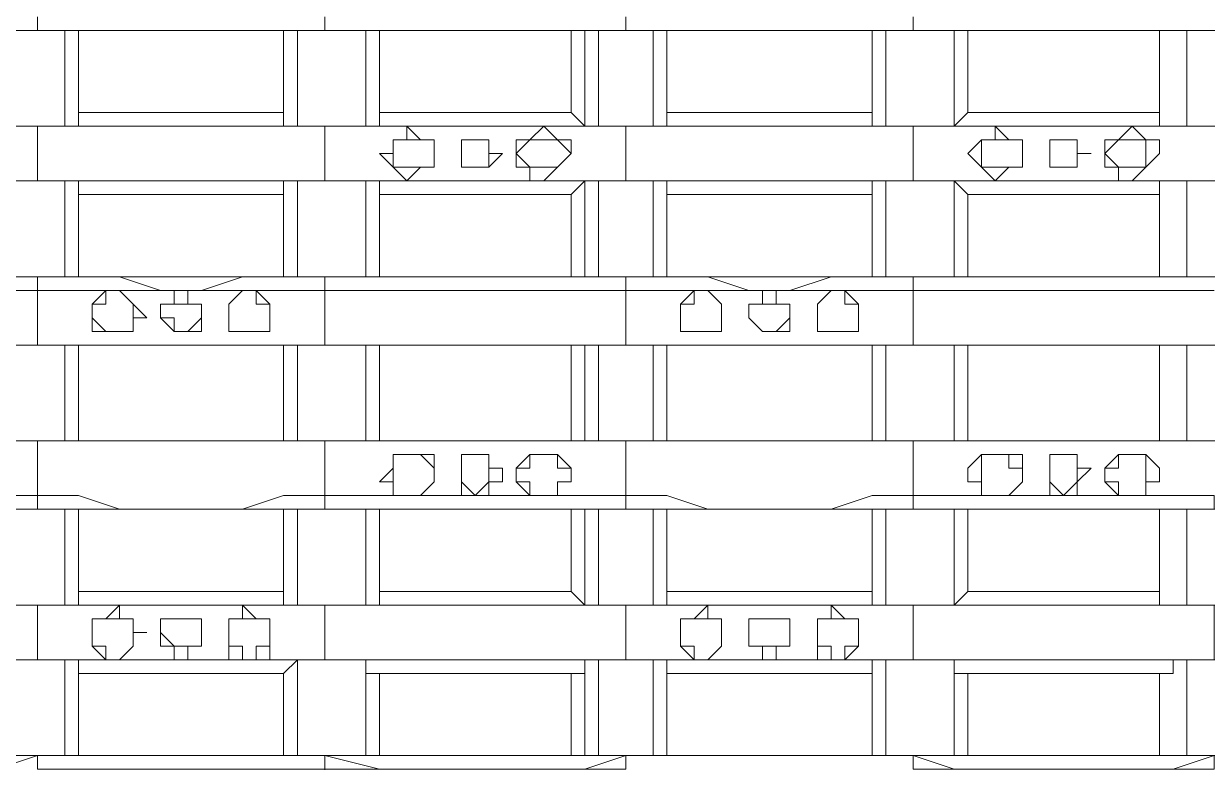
# Model space of a CAD drawing. Header units: millimetres. Extents: x 4241 to 6572, y 870 to 1291.
# Drawn here: x 4921.991 to 4925.653, y 913.395 to 915.681 of the extents above; entities that cross this region are included whole.
import ezdxf

# ---------------------------------------------------------------- set-up
doc = ezdxf.new("R2010")
doc.units = ezdxf.units.MM
doc.layers.add('PDF _Aquastok Объекты', color=7, linetype='Continuous')

msp = doc.modelspace()

# ---------------------------------------------------------------- linework, layer by layer
at = {"layer": 'PDF _Aquastok Объекты', "lineweight": 20}
for points in [[(4922.9223, 915.7019), (4922.9223, 915.6596), (4922.7953, 915.6596), (4922.6683, 915.6596), (4922.5413, 915.6596), (4922.4143, 915.6596), (4922.2873, 915.6596), (4922.1603, 915.6596), (4922.0333, 915.6596), (4922.0333, 915.7019)], [(4924.7427, 915.7019), (4924.7427, 915.6596), (4924.6157, 915.6596), (4924.4887, 915.6596), (4924.3617, 915.6596), (4924.2347, 915.6596), (4924.1077, 915.6596), (4923.9807, 915.6596), (4923.8537, 915.6596), (4923.8537, 915.7019)], [(4922.0333, 915.6596), (4921.9063, 915.6596), (4921.7793, 915.6596), (4921.6523, 915.6596), (4921.5253, 915.6596), (4921.3559, 915.6596), (4921.2289, 915.6596), (4921.1019, 915.6596)], [(4925.5047, 915.3632), (4925.5047, 915.6596), (4924.912, 915.6596), (4924.8697, 915.6596), (4924.658, 915.6596), (4924.6157, 915.6596), (4923.9807, 915.6596), (4923.9383, 915.6596), (4923.769, 915.6596), (4923.7267, 915.6596), (4923.6843, 915.6596), (4923.0916, 915.6596), (4923.0493, 915.6596), (4922.8376, 915.6596), (4922.7953, 915.6596), (4922.1603, 915.6596), (4922.1179, 915.6596), (4921.9486, 915.6596)], [(4922.1179, 915.3632), (4922.1179, 915.6596)], [(4922.1603, 915.4056), (4922.1603, 915.6596), (4922.1603, 915.3632)], [(4922.7953, 915.3632), (4922.7953, 915.6596), (4922.7953, 915.4056)], [(4922.8376, 915.6596), (4922.8376, 915.3632)], [(4923.8537, 915.6596), (4923.7267, 915.6596), (4923.5997, 915.6596), (4923.4727, 915.6596), (4923.3457, 915.6596), (4923.1763, 915.6596), (4923.0493, 915.6596), (4922.9223, 915.6596)], [(4923.0493, 915.3632), (4923.0493, 915.6596)], [(4923.0916, 915.4056), (4923.0916, 915.6596), (4923.0916, 915.3632)], [(4923.6843, 915.6596), (4923.6843, 915.4056)], [(4923.7267, 915.3632), (4923.7267, 915.6596)], [(4923.769, 915.6596), (4923.769, 915.3632)], [(4923.9383, 915.3632), (4923.9383, 915.6596)], [(4923.9807, 915.4056), (4923.9807, 915.6596), (4923.9807, 915.3632)], [(4924.6157, 915.3632), (4924.6157, 915.6596), (4924.6157, 915.4056)], [(4924.658, 915.6596), (4924.658, 915.3632)], [(4925.6741, 915.6596), (4925.5471, 915.6596), (4925.4201, 915.6596), (4925.2931, 915.6596), (4925.1237, 915.6596), (4924.9967, 915.6596), (4924.8697, 915.6596), (4924.7427, 915.6596)], [(4924.8697, 915.3632), (4924.8697, 915.6596), (4924.8697, 915.3632)], [(4924.912, 915.4056), (4924.912, 915.6596)], [(4925.5471, 915.6596), (4925.5047, 915.6596), (4925.5471, 915.6596), (4925.5894, 915.6596), (4925.7587, 915.6596), (4925.8011, 915.6596), (4926.4361, 915.6596), (4926.4784, 915.6596), (4926.6901, 915.6596), (4926.6901, 915.4056)], [(4925.5047, 915.6596), (4925.5047, 915.4056)], [(4925.5894, 915.6596), (4925.5894, 915.3632)], [(4925.7587, 915.3632), (4925.5894, 915.3632), (4925.5471, 915.3632), (4925.5047, 915.3632), (4925.5047, 915.4056), (4924.912, 915.4056), (4924.8697, 915.3632), (4924.658, 915.3632), (4924.6157, 915.3632), (4924.6157, 915.4056), (4923.9807, 915.4056), (4923.9807, 915.3632), (4923.9383, 915.3632), (4923.769, 915.3632), (4923.7267, 915.3632), (4923.6843, 915.4056), (4923.0916, 915.4056), (4923.0916, 915.3632), (4923.0493, 915.3632), (4922.8376, 915.3632), (4922.7953, 915.3632), (4922.7953, 915.4056), (4922.1603, 915.4056), (4922.1603, 915.3632), (4922.1179, 915.3632), (4921.9486, 915.3632)], [(4922.9223, 915.3632), (4922.7953, 915.3632), (4922.6683, 915.3632), (4922.5413, 915.3632), (4922.4143, 915.3632), (4922.2873, 915.3632), (4922.1603, 915.3632), (4922.0333, 915.3632)], [(4924.7427, 915.3632), (4924.6157, 915.3632), (4924.4887, 915.3632), (4924.3617, 915.3632), (4924.2347, 915.3632), (4924.1077, 915.3632), (4923.9807, 915.3632), (4923.8537, 915.3632)], [(4921.9486, 915.1939), (4922.1179, 915.1939), (4922.1603, 915.1939), (4922.1603, 915.1516), (4922.7953, 915.1516), (4922.7953, 915.1939), (4922.8376, 915.1939), (4923.0493, 915.1939), (4923.0916, 915.1939), (4923.0916, 915.1516), (4923.6843, 915.1516), (4923.7267, 915.1939), (4923.769, 915.1939), (4923.9383, 915.1939), (4923.9807, 915.1939), (4923.9807, 915.1516), (4924.6157, 915.1516), (4924.6157, 915.1939), (4924.658, 915.1939), (4924.8697, 915.1939), (4924.912, 915.1516), (4925.5047, 915.1516), (4925.5047, 915.1939), (4925.5471, 915.1939), (4925.5894, 915.1939), (4925.7587, 915.1939)], [(4922.0333, 915.1939), (4922.1603, 915.1939), (4922.2873, 915.1939), (4922.4143, 915.1939), (4922.5413, 915.1939), (4922.6683, 915.1939), (4922.7953, 915.1939), (4922.9223, 915.1939)], [(4922.1179, 914.8976), (4922.1179, 915.1939)], [(4922.1603, 915.1939), (4922.1603, 914.8976), (4922.1603, 915.1516)], [(4922.7953, 915.1516), (4922.7953, 914.8976), (4922.7953, 915.1939)], [(4922.8376, 915.1939), (4922.8376, 914.8976)], [(4923.0493, 914.8976), (4923.0493, 915.1939)], [(4923.0916, 915.1939), (4923.0916, 914.8976), (4923.0916, 915.1516)], [(4923.7267, 914.8976), (4923.7267, 915.1939)], [(4923.769, 915.1939), (4923.769, 914.8976)], [(4923.8537, 915.1939), (4923.9807, 915.1939), (4924.1077, 915.1939), (4924.2347, 915.1939), (4924.3617, 915.1939), (4924.4887, 915.1939), (4924.6157, 915.1939), (4924.7427, 915.1939)], [(4923.9383, 914.8976), (4923.9383, 915.1939)], [(4923.9807, 915.1939), (4923.9807, 914.8976), (4923.9807, 915.1516)], [(4924.6157, 915.1516), (4924.6157, 914.8976), (4924.6157, 915.1939)], [(4924.658, 915.1939), (4924.658, 914.8976)], [(4924.8697, 914.8976), (4924.8697, 915.1939), (4924.8697, 914.8976)], [(4926.7324, 914.8976), (4926.6901, 914.8976), (4926.4784, 914.8976), (4926.4361, 914.8976), (4925.8011, 914.8976), (4925.7587, 914.8976), (4925.5894, 914.8976), (4925.5471, 914.8976), (4925.5047, 914.8976), (4925.5047, 915.1939)], [(4925.5894, 915.1939), (4925.5894, 914.8976)], [(4923.6843, 915.1516), (4923.6843, 914.8976)], [(4924.912, 914.8976), (4924.912, 915.1516)], [(4925.5047, 915.1516), (4925.5047, 914.8976)], [(4921.1019, 914.8976), (4921.2289, 914.8976), (4921.3559, 914.8976), (4921.5253, 914.8976), (4921.6523, 914.8976), (4921.7793, 914.8976), (4921.9063, 914.8976), (4922.0333, 914.8976)], [(4925.6741, 914.8552), (4925.5471, 914.8552), (4925.4201, 914.8552), (4925.2931, 914.8552), (4925.1237, 914.8552), (4924.9967, 914.8552), (4924.8697, 914.8552), (4924.7427, 914.8552), (4924.7427, 914.6859), (4924.6157, 914.6859), (4924.4887, 914.6859), (4924.3617, 914.6859), (4924.2347, 914.6859), (4924.1077, 914.6859), (4923.9807, 914.6859), (4923.8537, 914.6859), (4923.8537, 914.8552), (4923.7267, 914.8552), (4923.5997, 914.8552), (4923.4727, 914.8552), (4923.3457, 914.8552), (4923.1763, 914.8552), (4923.0493, 914.8552), (4922.9223, 914.8552), (4922.9223, 914.8976), (4922.7953, 914.8976), (4922.6683, 914.8976), (4922.5413, 914.8552), (4922.4143, 914.8552), (4922.2873, 914.8976), (4922.1603, 914.8976), (4922.0333, 914.8976), (4922.0333, 914.8552), (4921.9063, 914.8552)], [(4921.9486, 914.8976), (4922.1179, 914.8976), (4922.1603, 914.8976), (4922.7953, 914.8976), (4922.8376, 914.8976), (4923.0493, 914.8976), (4923.0916, 914.8976), (4923.6843, 914.8976), (4923.7267, 914.8976), (4923.769, 914.8976), (4923.9383, 914.8976), (4923.9807, 914.8976), (4924.6157, 914.8976), (4924.658, 914.8976), (4924.8697, 914.8976), (4924.912, 914.8976), (4925.5047, 914.8976), (4925.5471, 914.8976)], [(4922.9223, 914.8976), (4923.0493, 914.8976), (4923.1763, 914.8976), (4923.3457, 914.8976), (4923.4727, 914.8976), (4923.5997, 914.8976), (4923.7267, 914.8976), (4923.8537, 914.8976)], [(4924.7427, 914.8976), (4924.8697, 914.8976), (4924.9967, 914.8976), (4925.1237, 914.8976), (4925.2931, 914.8976), (4925.4201, 914.8976), (4925.5471, 914.8976), (4925.6741, 914.8976)], [(4921.9063, 914.6859), (4922.0333, 914.6859), (4921.9063, 914.6859)], [(4925.7587, 914.6859), (4925.5894, 914.6859), (4925.5471, 914.6859), (4925.5047, 914.6859), (4924.912, 914.6859), (4924.8697, 914.6859), (4924.658, 914.6859), (4924.6157, 914.6859), (4923.9807, 914.6859), (4923.9383, 914.6859), (4923.769, 914.6859), (4923.7267, 914.6859), (4923.6843, 914.6859), (4923.0916, 914.6859), (4923.0493, 914.6859), (4922.8376, 914.6859), (4922.7953, 914.6859), (4922.1603, 914.6859), (4922.1179, 914.6859), (4921.9486, 914.6859)], [(4924.7427, 914.6859), (4924.6157, 914.6859), (4924.4887, 914.6859), (4924.3617, 914.6859), (4924.2347, 914.6859), (4924.1077, 914.6859), (4923.9807, 914.6859), (4923.8537, 914.6859), (4923.7267, 914.6859), (4923.5997, 914.6859), (4923.4727, 914.6859), (4923.3457, 914.6859), (4923.1763, 914.6859), (4923.0493, 914.6859), (4922.9223, 914.6859), (4922.7953, 914.6859), (4922.6683, 914.6859), (4922.5413, 914.6859), (4922.4143, 914.6859), (4922.2873, 914.6859), (4922.1603, 914.6859), (4922.0333, 914.6859)], [(4922.1179, 914.3895), (4922.1179, 914.6859)], [(4922.8376, 914.6859), (4922.8376, 914.3895)], [(4922.9223, 914.6859), (4923.0493, 914.6859), (4923.1763, 914.6859), (4923.3457, 914.6859), (4923.4727, 914.6859), (4923.5997, 914.6859), (4923.7267, 914.6859), (4923.8537, 914.6859)], [(4923.0493, 914.3895), (4923.0493, 914.6859)], [(4923.6843, 914.6859), (4923.6843, 914.3895)], [(4923.7267, 914.3895), (4923.7267, 914.6859)], [(4923.769, 914.6859), (4923.769, 914.3895)], [(4923.9383, 914.3895), (4923.9383, 914.6859)], [(4924.658, 914.6859), (4924.658, 914.3895)], [(4925.6741, 914.6859), (4925.5471, 914.6859), (4925.4201, 914.6859), (4925.2931, 914.6859), (4925.1237, 914.6859), (4924.9967, 914.6859), (4924.8697, 914.6859), (4924.7427, 914.6859), (4924.8697, 914.6859), (4924.9967, 914.6859), (4925.1237, 914.6859), (4925.2931, 914.6859), (4925.4201, 914.6859), (4925.5471, 914.6859), (4925.6741, 914.6859)], [(4924.8697, 914.3895), (4924.8697, 914.6859), (4924.8697, 914.3895)], [(4924.912, 914.3895), (4924.912, 914.6859)], [(4926.7324, 914.3895), (4926.6901, 914.3895), (4926.4784, 914.3895), (4926.4361, 914.3895), (4925.8011, 914.3895), (4925.7587, 914.3895), (4925.5894, 914.3895), (4925.5471, 914.3895), (4925.5047, 914.3895), (4925.5047, 914.6859), (4925.5047, 914.3895)], [(4925.5894, 914.6859), (4925.5894, 914.3895)], [(4921.9063, 914.3895), (4922.0333, 914.3895), (4922.1603, 914.3895), (4922.2873, 914.3895), (4922.4143, 914.3895), (4922.5413, 914.3895), (4922.6683, 914.3895), (4922.7953, 914.3895), (4922.9223, 914.3895), (4922.9223, 914.2202), (4922.7953, 914.2202), (4922.6683, 914.1779), (4922.5413, 914.1779), (4922.4143, 914.1779), (4922.2873, 914.1779), (4922.1603, 914.2202), (4922.0333, 914.2202), (4922.0333, 914.1779), (4921.9063, 914.1779)], [(4921.9486, 914.3895), (4922.1179, 914.3895), (4922.1603, 914.3895), (4922.7953, 914.3895), (4922.8376, 914.3895), (4923.0493, 914.3895), (4923.0916, 914.3895), (4923.6843, 914.3895), (4923.7267, 914.3895), (4923.769, 914.3895), (4923.9383, 914.3895), (4923.9807, 914.3895), (4924.6157, 914.3895), (4924.658, 914.3895), (4924.8697, 914.3895), (4924.912, 914.3895), (4925.5047, 914.3895), (4925.5471, 914.3895)], [(4922.9223, 914.3895), (4922.7953, 914.3895), (4922.6683, 914.3895), (4922.5413, 914.3895), (4922.4143, 914.3895), (4922.2873, 914.3895), (4922.1603, 914.3895), (4922.0333, 914.3895)], [(4924.7427, 914.3895), (4924.6157, 914.3895), (4924.4887, 914.3895), (4924.3617, 914.3895), (4924.2347, 914.3895), (4924.1077, 914.3895), (4923.9807, 914.3895), (4923.8537, 914.3895)], [(4925.7587, 914.1779), (4925.5894, 914.1779), (4925.5471, 914.1779), (4925.5047, 914.1779), (4924.912, 914.1779), (4924.8697, 914.1779), (4924.658, 914.1779), (4924.6157, 914.1779), (4923.9807, 914.1779), (4923.9383, 914.1779), (4923.769, 914.1779), (4923.7267, 914.1779), (4923.6843, 914.1779), (4923.0916, 914.1779), (4923.0493, 914.1779), (4922.8376, 914.1779), (4922.7953, 914.1779), (4922.1603, 914.1779), (4922.1179, 914.1779), (4921.9486, 914.1779)], [(4922.9223, 914.1779), (4922.7953, 914.1779), (4922.6683, 914.1779), (4922.5413, 914.1779), (4922.4143, 914.1779), (4922.2873, 914.1779), (4922.1603, 914.1779), (4922.0333, 914.1779)], [(4922.1179, 913.8815), (4922.1179, 914.1779)], [(4922.1603, 913.9239), (4922.1603, 914.1779), (4922.1603, 913.8815)], [(4922.7953, 913.8815), (4922.7953, 914.1779), (4922.7953, 913.9239)], [(4922.8376, 914.1779), (4922.8376, 913.8815)], [(4923.0493, 913.8815), (4923.0493, 914.1779)], [(4923.0916, 913.9239), (4923.0916, 914.1779), (4923.0916, 913.8815)], [(4923.6843, 914.1779), (4923.6843, 913.9239)], [(4923.7267, 913.8815), (4923.7267, 914.1779)], [(4923.769, 914.1779), (4923.769, 913.8815)], [(4924.7427, 914.1779), (4924.6157, 914.1779), (4924.4887, 914.1779), (4924.3617, 914.1779), (4924.2347, 914.1779), (4924.1077, 914.1779), (4923.9807, 914.1779), (4923.8537, 914.1779)], [(4923.9383, 913.8815), (4923.9383, 914.1779)], [(4923.9807, 913.9239), (4923.9807, 914.1779), (4923.9807, 913.8815)], [(4924.6157, 913.8815), (4924.6157, 914.1779), (4924.6157, 913.9239)], [(4924.658, 914.1779), (4924.658, 913.8815)], [(4924.8697, 913.8815), (4924.8697, 914.1779), (4924.8697, 913.8815)], [(4924.912, 913.9239), (4924.912, 914.1779)], [(4925.5047, 913.8815), (4925.5047, 914.1779), (4925.5047, 913.9239)], [(4925.5894, 914.1779), (4925.5894, 913.8815)], [(4921.9486, 913.8815), (4922.1179, 913.8815), (4922.1603, 913.8815), (4922.1603, 913.9239), (4922.7953, 913.9239), (4922.7953, 913.8815), (4922.8376, 913.8815), (4923.0493, 913.8815), (4923.0916, 913.8815), (4923.0916, 913.9239), (4923.6843, 913.9239), (4923.7267, 913.8815), (4923.769, 913.8815), (4923.9383, 913.8815), (4923.9807, 913.8815), (4923.9807, 913.9239), (4924.6157, 913.9239), (4924.6157, 913.8815), (4924.658, 913.8815), (4924.8697, 913.8815), (4924.912, 913.9239), (4925.5047, 913.9239), (4925.5047, 913.8815), (4925.5471, 913.8815), (4925.5894, 913.8815), (4925.7587, 913.8815)], [(4922.0333, 913.8815), (4921.9063, 913.8815), (4921.7793, 913.8815), (4921.6523, 913.8815), (4921.5253, 913.8815), (4921.3559, 913.8815), (4921.2713, 913.8815), (4921.1019, 913.8815)], [(4922.9223, 913.8815), (4923.0493, 913.8815), (4923.1763, 913.8815), (4923.3457, 913.8815), (4923.4727, 913.8815), (4923.5997, 913.8815), (4923.7267, 913.8815), (4923.8537, 913.8815), (4923.7267, 913.8815), (4923.5997, 913.8815), (4923.4727, 913.8815), (4923.3457, 913.8815), (4923.1763, 913.8815), (4923.0493, 913.8815), (4922.9223, 913.8815), (4922.7953, 913.8815), (4922.6683, 913.8815), (4922.5413, 913.8815), (4922.4143, 913.8815), (4922.2873, 913.8815), (4922.1603, 913.8815), (4922.0333, 913.8815), (4921.9063, 913.8815)], [(4925.6741, 913.7122), (4925.6741, 913.8815), (4925.5471, 913.8815), (4925.4201, 913.8815), (4925.2931, 913.8815), (4925.1237, 913.8815), (4924.9967, 913.8815), (4924.8697, 913.8815), (4924.7427, 913.8815), (4924.6157, 913.8815), (4924.4887, 913.8815), (4924.3617, 913.8815), (4924.2347, 913.8815), (4924.1077, 913.8815), (4923.9807, 913.8815), (4923.8537, 913.8815)], [(4925.6741, 913.8815), (4925.5471, 913.8815), (4925.4201, 913.8815), (4925.2931, 913.8815), (4925.1237, 913.8815), (4924.9967, 913.8815), (4924.8697, 913.8815), (4924.7427, 913.8815)], [(4921.1019, 913.7122), (4921.2713, 913.7122), (4921.3559, 913.7122), (4921.5253, 913.7122), (4921.6523, 913.7122), (4921.7793, 913.7122), (4921.9063, 913.7122), (4922.0333, 913.7122)], [(4923.8537, 913.7122), (4923.7267, 913.7122), (4923.5997, 913.7122), (4923.4727, 913.7122), (4923.3457, 913.7122), (4923.1763, 913.7122), (4923.0493, 913.7122), (4922.9223, 913.7122), (4922.7953, 913.7122), (4922.6683, 913.7122), (4922.5413, 913.7122), (4922.4143, 913.7122), (4922.2873, 913.7122), (4922.1603, 913.7122), (4922.0333, 913.7122), (4921.9063, 913.7122)], [(4925.5047, 913.6699), (4925.5047, 913.4158), (4925.5047, 913.6699), (4924.912, 913.6699), (4924.8697, 913.6699), (4924.8697, 913.7122), (4924.658, 913.7122), (4924.6157, 913.7122), (4924.6157, 913.6699), (4923.9807, 913.6699), (4923.9807, 913.7122), (4923.9383, 913.7122), (4923.769, 913.7122), (4923.7267, 913.7122), (4923.7267, 913.6699), (4923.6843, 913.6699), (4923.0916, 913.6699), (4923.0493, 913.6699), (4923.0493, 913.7122), (4922.8376, 913.7122), (4922.7953, 913.6699), (4922.1603, 913.6699), (4922.1603, 913.7122), (4922.1179, 913.7122), (4921.9486, 913.7122)], [(4922.1179, 913.4158), (4922.1179, 913.7122)], [(4922.8376, 913.7122), (4922.8376, 913.4158)], [(4924.7427, 913.7122), (4924.8697, 913.7122), (4924.9967, 913.7122), (4925.1237, 913.7122), (4925.2931, 913.7122), (4925.4201, 913.7122), (4925.5471, 913.7122), (4925.6741, 913.7122), (4925.5471, 913.7122), (4925.4201, 913.7122), (4925.2931, 913.7122), (4925.1237, 913.7122), (4924.9967, 913.7122), (4924.8697, 913.7122), (4924.7427, 913.7122), (4924.6157, 913.7122), (4924.4887, 913.7122), (4924.3617, 913.7122), (4924.2347, 913.7122), (4924.1077, 913.7122), (4923.9807, 913.7122), (4923.8537, 913.7122), (4923.7267, 913.7122), (4923.5997, 913.7122), (4923.4727, 913.7122), (4923.3457, 913.7122), (4923.1763, 913.7122), (4923.0493, 913.7122), (4922.9223, 913.7122)], [(4923.0493, 913.4158), (4923.0493, 913.7122)], [(4923.769, 913.7122), (4923.769, 913.4158)], [(4923.9383, 913.4158), (4923.9383, 913.7122)], [(4924.658, 913.7122), (4924.658, 913.4158)], [(4924.8697, 913.6699), (4924.8697, 913.4158), (4924.8697, 913.7122)], [(4925.5471, 913.6699), (4925.5047, 913.6699), (4925.5471, 913.6699), (4925.5471, 913.7122), (4925.5894, 913.7122), (4925.7587, 913.7122), (4925.8011, 913.7122), (4925.8011, 913.6699), (4926.4361, 913.6699), (4926.4361, 913.7122), (4926.4784, 913.7122), (4926.6901, 913.7122), (4926.6901, 913.6699), (4926.6901, 913.4158), (4926.6901, 913.7122)], [(4925.5894, 913.7122), (4925.5894, 913.4158)], [(4923.6843, 913.6699), (4923.6843, 913.4158)], [(4923.7267, 913.4158), (4923.7267, 913.6699)], [(4924.912, 913.4158), (4924.912, 913.6699)], [(4922.9223, 913.2042), (4922.9223, 913.3735), (4922.7953, 913.3735), (4922.6683, 913.3735), (4922.5413, 913.3735), (4922.4143, 913.3735), (4922.2873, 913.3735), (4922.1603, 913.3735), (4922.0333, 913.3735), (4922.0333, 913.4158), (4921.9063, 913.3735)], [(4921.9486, 913.4158), (4922.1179, 913.4158), (4922.1603, 913.4158), (4922.7953, 913.4158), (4922.8376, 913.4158), (4923.0493, 913.4158), (4923.0916, 913.4158), (4923.6843, 913.4158), (4923.7267, 913.4158), (4923.769, 913.4158), (4923.9383, 913.4158), (4923.9807, 913.4158), (4924.6157, 913.4158), (4924.658, 913.4158), (4924.8697, 913.4158), (4924.912, 913.4158), (4925.5047, 913.4158), (4925.5471, 913.4158), (4925.5894, 913.4158), (4925.7587, 913.4158)], [(4922.0333, 913.4158), (4922.1603, 913.4158), (4922.2873, 913.4158), (4922.4143, 913.4158), (4922.5413, 913.4158), (4922.6683, 913.4158), (4922.7953, 913.4158), (4922.9223, 913.4158)], [(4923.8537, 913.4158), (4923.9807, 913.4158), (4924.1077, 913.4158), (4924.2347, 913.4158), (4924.3617, 913.4158), (4924.4887, 913.4158), (4924.6157, 913.4158), (4924.7427, 913.4158)]]:
    msp.add_lwpolyline(points, dxfattribs=at)
for points in [[(4921.1019, 915.3632), (4921.2713, 915.3632), (4921.3559, 915.3632), (4921.5253, 915.3632), (4921.6523, 915.3632), (4921.7793, 915.3632), (4921.9063, 915.3632), (4922.0333, 915.3632), (4921.9063, 915.3632), (4921.7793, 915.3632), (4921.6523, 915.3632), (4921.5253, 915.3632), (4921.3559, 915.3632), (4921.2713, 915.3632)], [(4922.0333, 915.1939), (4922.1603, 915.1939), (4922.2873, 915.1939), (4922.4143, 915.1939), (4922.5413, 915.1939), (4922.6683, 915.1939), (4922.7953, 915.1939), (4922.9223, 915.1939), (4922.9223, 915.3632), (4922.7953, 915.3632), (4922.6683, 915.3632), (4922.5413, 915.3632), (4922.4143, 915.3632), (4922.2873, 915.3632), (4922.1603, 915.3632), (4922.0333, 915.3632)], [(4922.9223, 915.3632), (4923.0916, 915.3632), (4923.1763, 915.3632), (4923.3457, 915.3632), (4923.4727, 915.3632), (4923.5997, 915.3632), (4923.7267, 915.3632), (4923.8537, 915.3632), (4923.7267, 915.3632), (4923.5997, 915.3632), (4923.4727, 915.3632), (4923.3457, 915.3632), (4923.1763, 915.3632), (4923.0493, 915.3632)], [(4923.261, 915.2786), (4923.261, 915.2362), (4923.2187, 915.2362), (4923.1763, 915.1939), (4923.134, 915.2362), (4923.0916, 915.2786), (4923.134, 915.2786), (4923.134, 915.3209), (4923.1763, 915.3209), (4923.1763, 915.3632), (4923.2187, 915.3209), (4923.261, 915.3209)], [(4923.515, 915.2786), (4923.515, 915.3209), (4923.5573, 915.3209), (4923.5997, 915.3632), (4923.642, 915.3209), (4923.6843, 915.3209), (4923.6843, 915.2786), (4923.642, 915.2362), (4923.5997, 915.1939), (4923.5573, 915.1939), (4923.5573, 915.2362), (4923.515, 915.2362)], [(4923.8537, 915.1939), (4923.8537, 915.3632), (4923.9807, 915.3632), (4924.1077, 915.3632), (4924.2347, 915.3632), (4924.3617, 915.3632), (4924.4887, 915.3632), (4924.6157, 915.3632), (4924.7427, 915.3632), (4924.7427, 915.1939), (4924.6157, 915.1939), (4924.4887, 915.1939), (4924.3617, 915.1939), (4924.2347, 915.1939), (4924.1077, 915.1939), (4923.9807, 915.1939)], [(4924.7427, 915.3632), (4924.8697, 915.3632), (4924.9967, 915.3632), (4925.1237, 915.3632), (4925.2931, 915.3632), (4925.4201, 915.3632), (4925.5471, 915.3632), (4925.6741, 915.3632), (4925.5471, 915.3632), (4925.4201, 915.3632), (4925.2931, 915.3632), (4925.1237, 915.3632), (4924.9967, 915.3632), (4924.8697, 915.3632)], [(4925.0814, 915.2786), (4925.0814, 915.2362), (4925.0391, 915.2362), (4924.9967, 915.1939), (4924.9544, 915.2362), (4924.912, 915.2786), (4924.9544, 915.3209), (4924.9967, 915.3209), (4924.9967, 915.3632), (4925.0391, 915.3209), (4925.0814, 915.3209)], [(4925.3354, 915.2786), (4925.3354, 915.3209), (4925.3777, 915.3209), (4925.4201, 915.3632), (4925.4624, 915.3209), (4925.5047, 915.3209), (4925.5047, 915.2786), (4925.4624, 915.2362), (4925.4201, 915.1939), (4925.3777, 915.1939), (4925.3777, 915.2362), (4925.3354, 915.2362)], [(4923.261, 915.2786), (4923.261, 915.3209), (4923.2187, 915.3209), (4923.1763, 915.3209), (4923.134, 915.3209), (4923.134, 915.2786), (4923.134, 915.2362), (4923.1763, 915.2362), (4923.2187, 915.2362), (4923.261, 915.2362)], [(4923.3457, 915.2786), (4923.3457, 915.2362), (4923.388, 915.2362), (4923.4303, 915.2362), (4923.4303, 915.2786), (4923.4303, 915.3209), (4923.388, 915.3209), (4923.3457, 915.3209)], [(4923.3457, 915.2786), (4923.3457, 915.3209), (4923.388, 915.3209), (4923.4303, 915.3209), (4923.4303, 915.2786), (4923.4727, 915.2786), (4923.4303, 915.2362), (4923.388, 915.2362), (4923.3457, 915.2362)], [(4923.515, 915.2786), (4923.5573, 915.2362), (4923.5997, 915.2362), (4923.642, 915.2362), (4923.6843, 915.2786), (4923.642, 915.3209), (4923.5997, 915.3209), (4923.5573, 915.3209)], [(4925.0814, 915.2786), (4925.0814, 915.3209), (4925.0391, 915.3209), (4924.9967, 915.3209), (4924.9544, 915.3209), (4924.9544, 915.2786), (4924.9544, 915.2362), (4924.9967, 915.2362), (4925.0391, 915.2362), (4925.0814, 915.2362)], [(4925.1661, 915.2786), (4925.1661, 915.2362), (4925.2084, 915.2362), (4925.2507, 915.2362), (4925.2507, 915.2786), (4925.2507, 915.3209), (4925.2084, 915.3209), (4925.1661, 915.3209)], [(4925.1661, 915.2786), (4925.1661, 915.3209), (4925.2084, 915.3209), (4925.2507, 915.3209), (4925.2507, 915.2786), (4925.2931, 915.2786), (4925.2507, 915.2786), (4925.2507, 915.2362), (4925.2084, 915.2362), (4925.1661, 915.2362)], [(4925.3354, 915.2786), (4925.3777, 915.2362), (4925.4201, 915.2362), (4925.4624, 915.2362), (4925.4624, 915.2786), (4925.4624, 915.3209), (4925.4201, 915.3209), (4925.3777, 915.3209)], [(4921.1019, 915.1939), (4921.2713, 915.1939), (4921.3559, 915.1939), (4921.5253, 915.1939), (4921.6523, 915.1939), (4921.7793, 915.1939), (4921.9063, 915.1939), (4922.0333, 915.1939), (4921.9063, 915.1939), (4921.7793, 915.1939), (4921.6523, 915.1939), (4921.5253, 915.1939), (4921.3559, 915.1939), (4921.2713, 915.1939)], [(4922.9223, 915.1939), (4923.0493, 915.1939), (4923.1763, 915.1939), (4923.3457, 915.1939), (4923.4727, 915.1939), (4923.5997, 915.1939), (4923.7267, 915.1939), (4923.8537, 915.1939), (4923.7267, 915.1939), (4923.5997, 915.1939), (4923.4727, 915.1939), (4923.3457, 915.1939), (4923.1763, 915.1939), (4923.0916, 915.1939)], [(4924.7427, 915.1939), (4924.8697, 915.1939), (4924.9967, 915.1939), (4925.1237, 915.1939), (4925.2931, 915.1939), (4925.4201, 915.1939), (4925.5471, 915.1939), (4925.6741, 915.1939), (4925.5471, 915.1939), (4925.4201, 915.1939), (4925.2931, 915.1939), (4925.1237, 915.1939), (4924.9967, 915.1939), (4924.8697, 915.1939)], [(4924.7427, 914.8976), (4924.7427, 914.8552), (4924.6157, 914.8552), (4924.4887, 914.8552), (4924.3617, 914.8552), (4924.2347, 914.8552), (4924.1077, 914.8552), (4923.9807, 914.8552), (4923.8537, 914.8552), (4923.8537, 914.8976), (4923.9807, 914.8976), (4924.1077, 914.8976), (4924.2347, 914.8552), (4924.3617, 914.8552), (4924.4887, 914.8976), (4924.6157, 914.8976)], [(4922.9223, 914.8552), (4922.7953, 914.8552), (4922.6683, 914.8552), (4922.5413, 914.8552), (4922.4143, 914.8552), (4922.2873, 914.8552), (4922.1603, 914.8552), (4922.0333, 914.8552), (4922.0333, 914.6859), (4922.1603, 914.6859), (4922.2873, 914.6859), (4922.4143, 914.6859), (4922.5413, 914.6859), (4922.6683, 914.6859), (4922.7953, 914.6859), (4922.9223, 914.6859)], [(4922.3296, 914.7706), (4922.3296, 914.8129), (4922.2873, 914.8552), (4922.245, 914.8552), (4922.245, 914.8129), (4922.2026, 914.8129), (4922.2026, 914.7706), (4922.245, 914.7282), (4922.2873, 914.7282), (4922.3296, 914.7282)], [(4922.372, 914.7706), (4922.3296, 914.7706), (4922.3296, 914.7282), (4922.2873, 914.7282), (4922.245, 914.7282), (4922.2026, 914.7282), (4922.2026, 914.7706), (4922.2026, 914.8129), (4922.245, 914.8552), (4922.2873, 914.8552), (4922.3296, 914.8129)], [(4922.4143, 914.7706), (4922.4143, 914.8129), (4922.4566, 914.8129), (4922.4566, 914.8552), (4922.499, 914.8552), (4922.499, 914.8129), (4922.5413, 914.8129), (4922.5413, 914.7706), (4922.5413, 914.7282), (4922.499, 914.7282), (4922.4566, 914.7282)], [(4922.626, 914.7706), (4922.626, 914.7282), (4922.6683, 914.7282), (4922.7106, 914.7282), (4922.753, 914.7282), (4922.753, 914.7706), (4922.753, 914.8129), (4922.7106, 914.8129), (4922.7106, 914.8552), (4922.6683, 914.8552), (4922.626, 914.8129)], [(4922.626, 914.7706), (4922.626, 914.8129), (4922.6683, 914.8552), (4922.7106, 914.8552), (4922.753, 914.8129), (4922.753, 914.7706), (4922.753, 914.7282), (4922.7106, 914.7282), (4922.6683, 914.7282), (4922.626, 914.7282)], [(4924.15, 914.7706), (4924.15, 914.8129), (4924.1077, 914.8552), (4924.0653, 914.8552), (4924.0653, 914.8129), (4924.023, 914.8129), (4924.023, 914.7706), (4924.023, 914.7282), (4924.0653, 914.7282), (4924.1077, 914.7282), (4924.15, 914.7282)], [(4924.15, 914.7706), (4924.15, 914.7282), (4924.1077, 914.7282), (4924.0653, 914.7282), (4924.023, 914.7282), (4924.023, 914.7706), (4924.023, 914.8129), (4924.0653, 914.8552), (4924.1077, 914.8552), (4924.15, 914.8129)], [(4924.2347, 914.7706), (4924.2347, 914.8129), (4924.277, 914.8129), (4924.277, 914.8552), (4924.3194, 914.8552), (4924.3194, 914.8129), (4924.3617, 914.8129), (4924.3617, 914.7706), (4924.3617, 914.7282), (4924.3194, 914.7282), (4924.277, 914.7282)], [(4924.4464, 914.7706), (4924.4464, 914.7282), (4924.4887, 914.7282), (4924.531, 914.7282), (4924.5734, 914.7282), (4924.5734, 914.7706), (4924.5734, 914.8129), (4924.531, 914.8129), (4924.531, 914.8552), (4924.4887, 914.8552), (4924.4464, 914.8129)], [(4924.4464, 914.7706), (4924.4464, 914.8129), (4924.4887, 914.8552), (4924.531, 914.8552), (4924.5734, 914.8129), (4924.5734, 914.7706), (4924.5734, 914.7282), (4924.531, 914.7282), (4924.4887, 914.7282), (4924.4464, 914.7282)], [(4922.4143, 914.7706), (4922.4566, 914.7706), (4922.4566, 914.7282), (4922.499, 914.7282), (4922.5413, 914.7706), (4922.5413, 914.8129), (4922.499, 914.8129), (4922.4566, 914.8129), (4922.4143, 914.8129)], [(4924.2347, 914.7706), (4924.277, 914.7282), (4924.3194, 914.7282), (4924.3617, 914.7706), (4924.3617, 914.8129), (4924.3194, 914.8129), (4924.277, 914.8129), (4924.2347, 914.8129)], [(4922.1603, 914.6859), (4922.1603, 914.3895)], [(4922.7953, 914.3895), (4922.7953, 914.6859)], [(4923.0916, 914.6859), (4923.0916, 914.3895)], [(4923.9807, 914.6859), (4923.9807, 914.3895)], [(4924.6157, 914.3895), (4924.6157, 914.6859)], [(4922.0333, 914.3895), (4921.9063, 914.3895), (4921.7793, 914.3895), (4921.6523, 914.3895), (4921.5253, 914.3895), (4921.3559, 914.3895), (4921.2713, 914.3895), (4921.1019, 914.3895), (4921.1019, 914.2202), (4921.2713, 914.2202), (4921.3559, 914.2202), (4921.5253, 914.2202), (4921.6523, 914.2202), (4921.7793, 914.2202), (4921.9063, 914.2202), (4922.0333, 914.2202)], [(4923.8537, 914.3895), (4923.7267, 914.3895), (4923.5997, 914.3895), (4923.4727, 914.3895), (4923.3457, 914.3895), (4923.1763, 914.3895), (4923.0493, 914.3895), (4922.9223, 914.3895), (4923.0916, 914.3895), (4923.1763, 914.3895), (4923.3457, 914.3895), (4923.4727, 914.3895), (4923.5997, 914.3895), (4923.7267, 914.3895)], [(4924.7427, 914.2202), (4924.6157, 914.2202), (4924.4887, 914.1779), (4924.3617, 914.1779), (4924.2347, 914.1779), (4924.1077, 914.1779), (4923.9807, 914.2202), (4923.8537, 914.2202), (4923.8537, 914.3895), (4923.9807, 914.3895), (4924.1077, 914.3895), (4924.2347, 914.3895), (4924.3617, 914.3895), (4924.4887, 914.3895), (4924.6157, 914.3895), (4924.7427, 914.3895)], [(4925.6741, 914.3895), (4925.5471, 914.3895), (4925.4201, 914.3895), (4925.2931, 914.3895), (4925.1237, 914.3895), (4924.9967, 914.3895), (4924.8697, 914.3895), (4924.7427, 914.3895), (4924.8697, 914.3895), (4924.9967, 914.3895), (4925.1237, 914.3895), (4925.2931, 914.3895), (4925.4201, 914.3895), (4925.5471, 914.3895)], [(4923.261, 914.3049), (4923.261, 914.2625), (4923.2187, 914.2202), (4923.1763, 914.2202), (4923.134, 914.2202), (4923.134, 914.2625), (4923.0916, 914.2625), (4923.134, 914.3049), (4923.134, 914.3472), (4923.1763, 914.3472), (4923.2187, 914.3472), (4923.261, 914.3472)], [(4923.261, 914.3049), (4923.2187, 914.3472), (4923.1763, 914.3472), (4923.134, 914.3472), (4923.134, 914.3049), (4923.134, 914.2625), (4923.134, 914.2202), (4923.1763, 914.2202), (4923.2187, 914.2202), (4923.261, 914.2625)], [(4923.3457, 914.3049), (4923.3457, 914.2625), (4923.388, 914.2202), (4923.4303, 914.2625), (4923.4303, 914.3049), (4923.4303, 914.3472), (4923.388, 914.3472), (4923.3457, 914.3472)], [(4923.3457, 914.3049), (4923.3457, 914.3472), (4923.388, 914.3472), (4923.4303, 914.3472), (4923.4303, 914.3049), (4923.4727, 914.3049), (4923.4727, 914.2625), (4923.4303, 914.2625), (4923.4303, 914.2202), (4923.388, 914.2202), (4923.3457, 914.2202), (4923.3457, 914.2625)], [(4923.515, 914.3049), (4923.515, 914.2625), (4923.5573, 914.2625), (4923.5573, 914.2202), (4923.5997, 914.2202), (4923.642, 914.2202), (4923.642, 914.2625), (4923.6843, 914.2625), (4923.6843, 914.3049), (4923.642, 914.3049), (4923.642, 914.3472), (4923.5997, 914.3472), (4923.5573, 914.3472), (4923.5573, 914.3049)], [(4923.515, 914.3049), (4923.5573, 914.3472), (4923.5997, 914.3472), (4923.642, 914.3472), (4923.6843, 914.3049), (4923.6843, 914.2625), (4923.642, 914.2625), (4923.642, 914.2202), (4923.5997, 914.2202), (4923.5573, 914.2202), (4923.515, 914.2625)], [(4925.0814, 914.3049), (4925.0814, 914.2625), (4925.0391, 914.2202), (4924.9967, 914.2202), (4924.9544, 914.2202), (4924.9544, 914.2625), (4924.912, 914.2625), (4924.912, 914.3049), (4924.9544, 914.3472), (4924.9967, 914.3472), (4925.0391, 914.3472), (4925.0814, 914.3472)], [(4925.0814, 914.3049), (4925.0391, 914.3049), (4925.0391, 914.3472), (4924.9967, 914.3472), (4924.9544, 914.3472), (4924.9544, 914.3049), (4924.9544, 914.2625), (4924.9544, 914.2202), (4924.9967, 914.2202), (4925.0391, 914.2202), (4925.0814, 914.2625)], [(4925.1661, 914.3049), (4925.1661, 914.2625), (4925.2084, 914.2202), (4925.2507, 914.2625), (4925.2507, 914.3049), (4925.2507, 914.3472), (4925.2084, 914.3472), (4925.1661, 914.3472)], [(4925.1661, 914.3049), (4925.1661, 914.3472), (4925.2084, 914.3472), (4925.2507, 914.3472), (4925.2507, 914.3049), (4925.2931, 914.3049), (4925.2507, 914.2625), (4925.2507, 914.2202), (4925.2084, 914.2202), (4925.1661, 914.2202), (4925.1661, 914.2625)], [(4925.3354, 914.3049), (4925.3354, 914.2625), (4925.3777, 914.2625), (4925.3777, 914.2202), (4925.4201, 914.2202), (4925.4624, 914.2202), (4925.4624, 914.2625), (4925.4624, 914.3049), (4925.4624, 914.3472), (4925.4201, 914.3472), (4925.3777, 914.3472), (4925.3777, 914.3049)], [(4925.3354, 914.3049), (4925.3777, 914.3472), (4925.4201, 914.3472), (4925.4624, 914.3472), (4925.5047, 914.3049), (4925.5047, 914.2625), (4925.4624, 914.2625), (4925.4624, 914.2202), (4925.4201, 914.2202), (4925.3777, 914.2202), (4925.3354, 914.2625)], [(4922.9223, 914.1779), (4922.9223, 914.2202), (4923.0493, 914.2202), (4923.1763, 914.2202), (4923.3457, 914.2202), (4923.4727, 914.2202), (4923.5997, 914.2202), (4923.7267, 914.2202), (4923.8537, 914.2202), (4923.8537, 914.1779), (4923.7267, 914.1779), (4923.5997, 914.1779), (4923.4727, 914.1779), (4923.3457, 914.1779), (4923.1763, 914.1779), (4923.0916, 914.1779)], [(4924.7427, 914.1779), (4924.7427, 914.2202), (4924.8697, 914.2202), (4924.9967, 914.2202), (4925.1237, 914.2202), (4925.2931, 914.2202), (4925.4201, 914.2202), (4925.5471, 914.2202), (4925.6741, 914.2202), (4925.6741, 914.1779), (4925.5471, 914.1779), (4925.4201, 914.1779), (4925.2931, 914.1779), (4925.1237, 914.1779), (4924.9967, 914.1779), (4924.8697, 914.1779)], [(4922.9223, 913.8815), (4922.7953, 913.8815), (4922.6683, 913.8815), (4922.5413, 913.8815), (4922.4143, 913.8815), (4922.2873, 913.8815), (4922.1603, 913.8815), (4922.0333, 913.8815), (4922.0333, 913.7122), (4922.1603, 913.7122), (4922.2873, 913.7122), (4922.4143, 913.7122), (4922.5413, 913.7122), (4922.6683, 913.7122), (4922.7953, 913.7122), (4922.9223, 913.7122)], [(4922.372, 913.7969), (4922.3296, 913.7969), (4922.3296, 913.7545), (4922.2873, 913.7122), (4922.245, 913.7122), (4922.2026, 913.7545), (4922.2026, 913.7969), (4922.2026, 913.8392), (4922.245, 913.8392), (4922.2873, 913.8815), (4922.2873, 913.8392), (4922.3296, 913.8392), (4922.3296, 913.7969)], [(4922.626, 913.7969), (4922.626, 913.8392), (4922.6683, 913.8392), (4922.6683, 913.8815), (4922.7106, 913.8392), (4922.753, 913.8392), (4922.753, 913.7969), (4922.753, 913.7545), (4922.753, 913.7122), (4922.7106, 913.7122), (4922.6683, 913.7122), (4922.626, 913.7122), (4922.626, 913.7545)], [(4924.7427, 913.8815), (4924.6157, 913.8815), (4924.4887, 913.8815), (4924.3617, 913.8815), (4924.2347, 913.8815), (4924.1077, 913.8815), (4923.9807, 913.8815), (4923.8537, 913.8815), (4923.8537, 913.7122), (4923.9807, 913.7122), (4924.1077, 913.7122), (4924.2347, 913.7122), (4924.3617, 913.7122), (4924.4887, 913.7122), (4924.6157, 913.7122), (4924.7427, 913.7122)], [(4924.15, 913.7969), (4924.15, 913.7545), (4924.1077, 913.7122), (4924.0653, 913.7122), (4924.023, 913.7545), (4924.023, 913.7969), (4924.023, 913.8392), (4924.0653, 913.8392), (4924.1077, 913.8815), (4924.1077, 913.8392), (4924.15, 913.8392)], [(4924.4464, 913.7969), (4924.4464, 913.8392), (4924.4887, 913.8392), (4924.4887, 913.8815), (4924.531, 913.8392), (4924.5734, 913.8392), (4924.5734, 913.7969), (4924.5734, 913.7545), (4924.531, 913.7122), (4924.4887, 913.7122), (4924.4464, 913.7122), (4924.4464, 913.7545)], [(4922.3296, 913.7969), (4922.3296, 913.8392), (4922.2873, 913.8392), (4922.245, 913.8392), (4922.2026, 913.8392), (4922.2026, 913.7969), (4922.2026, 913.7545), (4922.245, 913.7545), (4922.245, 913.7122), (4922.2873, 913.7122), (4922.3296, 913.7545)], [(4922.4143, 913.7969), (4922.4566, 913.7545), (4922.499, 913.7545), (4922.5413, 913.7545), (4922.5413, 913.7969), (4922.5413, 913.8392), (4922.499, 913.8392), (4922.4566, 913.8392), (4922.4143, 913.8392)], [(4922.4143, 913.7969), (4922.4143, 913.8392), (4922.4566, 913.8392), (4922.499, 913.8392), (4922.5413, 913.8392), (4922.5413, 913.7969), (4922.5413, 913.7545), (4922.499, 913.7545), (4922.499, 913.7122), (4922.4566, 913.7122), (4922.4566, 913.7545), (4922.4143, 913.7545)], [(4922.626, 913.7969), (4922.626, 913.7545), (4922.6683, 913.7545), (4922.6683, 913.7122), (4922.7106, 913.7122), (4922.7106, 913.7545), (4922.753, 913.7545), (4922.753, 913.7969), (4922.753, 913.8392), (4922.7106, 913.8392), (4922.6683, 913.8392), (4922.626, 913.8392)], [(4924.15, 913.7969), (4924.15, 913.8392), (4924.1077, 913.8392), (4924.0653, 913.8392), (4924.023, 913.8392), (4924.023, 913.7969), (4924.023, 913.7545), (4924.0653, 913.7545), (4924.0653, 913.7122), (4924.1077, 913.7122), (4924.15, 913.7545)], [(4924.2347, 913.7969), (4924.2347, 913.7545), (4924.277, 913.7545), (4924.3194, 913.7545), (4924.3617, 913.7545), (4924.3617, 913.7969), (4924.3617, 913.8392), (4924.3194, 913.8392), (4924.277, 913.8392), (4924.2347, 913.8392)], [(4924.2347, 913.7969), (4924.2347, 913.8392), (4924.277, 913.8392), (4924.3194, 913.8392), (4924.3617, 913.8392), (4924.3617, 913.7969), (4924.3617, 913.7545), (4924.3194, 913.7545), (4924.3194, 913.7122), (4924.277, 913.7122), (4924.277, 913.7545), (4924.2347, 913.7545)], [(4924.4464, 913.7969), (4924.4464, 913.7545), (4924.4887, 913.7545), (4924.4887, 913.7122), (4924.531, 913.7122), (4924.531, 913.7545), (4924.5734, 913.7545), (4924.5734, 913.7969), (4924.5734, 913.8392), (4924.531, 913.8392), (4924.4887, 913.8392), (4924.4464, 913.8392)], [(4922.1603, 913.6699), (4922.1603, 913.4158)], [(4922.7953, 913.4158), (4922.7953, 913.6699)], [(4923.0916, 913.6699), (4923.0916, 913.4158)], [(4923.9807, 913.6699), (4923.9807, 913.4158)], [(4924.6157, 913.4158), (4924.6157, 913.6699)], [(4923.8537, 913.4158), (4923.8537, 913.3735), (4923.7267, 913.3735), (4923.5997, 913.3735), (4923.4727, 913.3735), (4923.3457, 913.3735), (4923.1763, 913.3735), (4923.0493, 913.3735), (4922.9223, 913.3735), (4922.9223, 913.4158), (4923.0916, 913.3735), (4923.1763, 913.3735), (4923.3457, 913.3735), (4923.4727, 913.3735), (4923.5997, 913.3735), (4923.7267, 913.3735)], [(4925.6741, 913.4158), (4925.6741, 913.3735), (4925.5471, 913.3735), (4925.4201, 913.3735), (4925.2931, 913.3735), (4925.1237, 913.3735), (4924.9967, 913.3735), (4924.8697, 913.3735), (4924.7427, 913.3735), (4924.7427, 913.4158), (4924.8697, 913.3735), (4924.9967, 913.3735), (4925.1237, 913.3735), (4925.2931, 913.3735), (4925.4201, 913.3735), (4925.5471, 913.3735)]]:
    msp.add_lwpolyline(points, close=True, dxfattribs=at)

doc.saveas('drawing.dxf')
